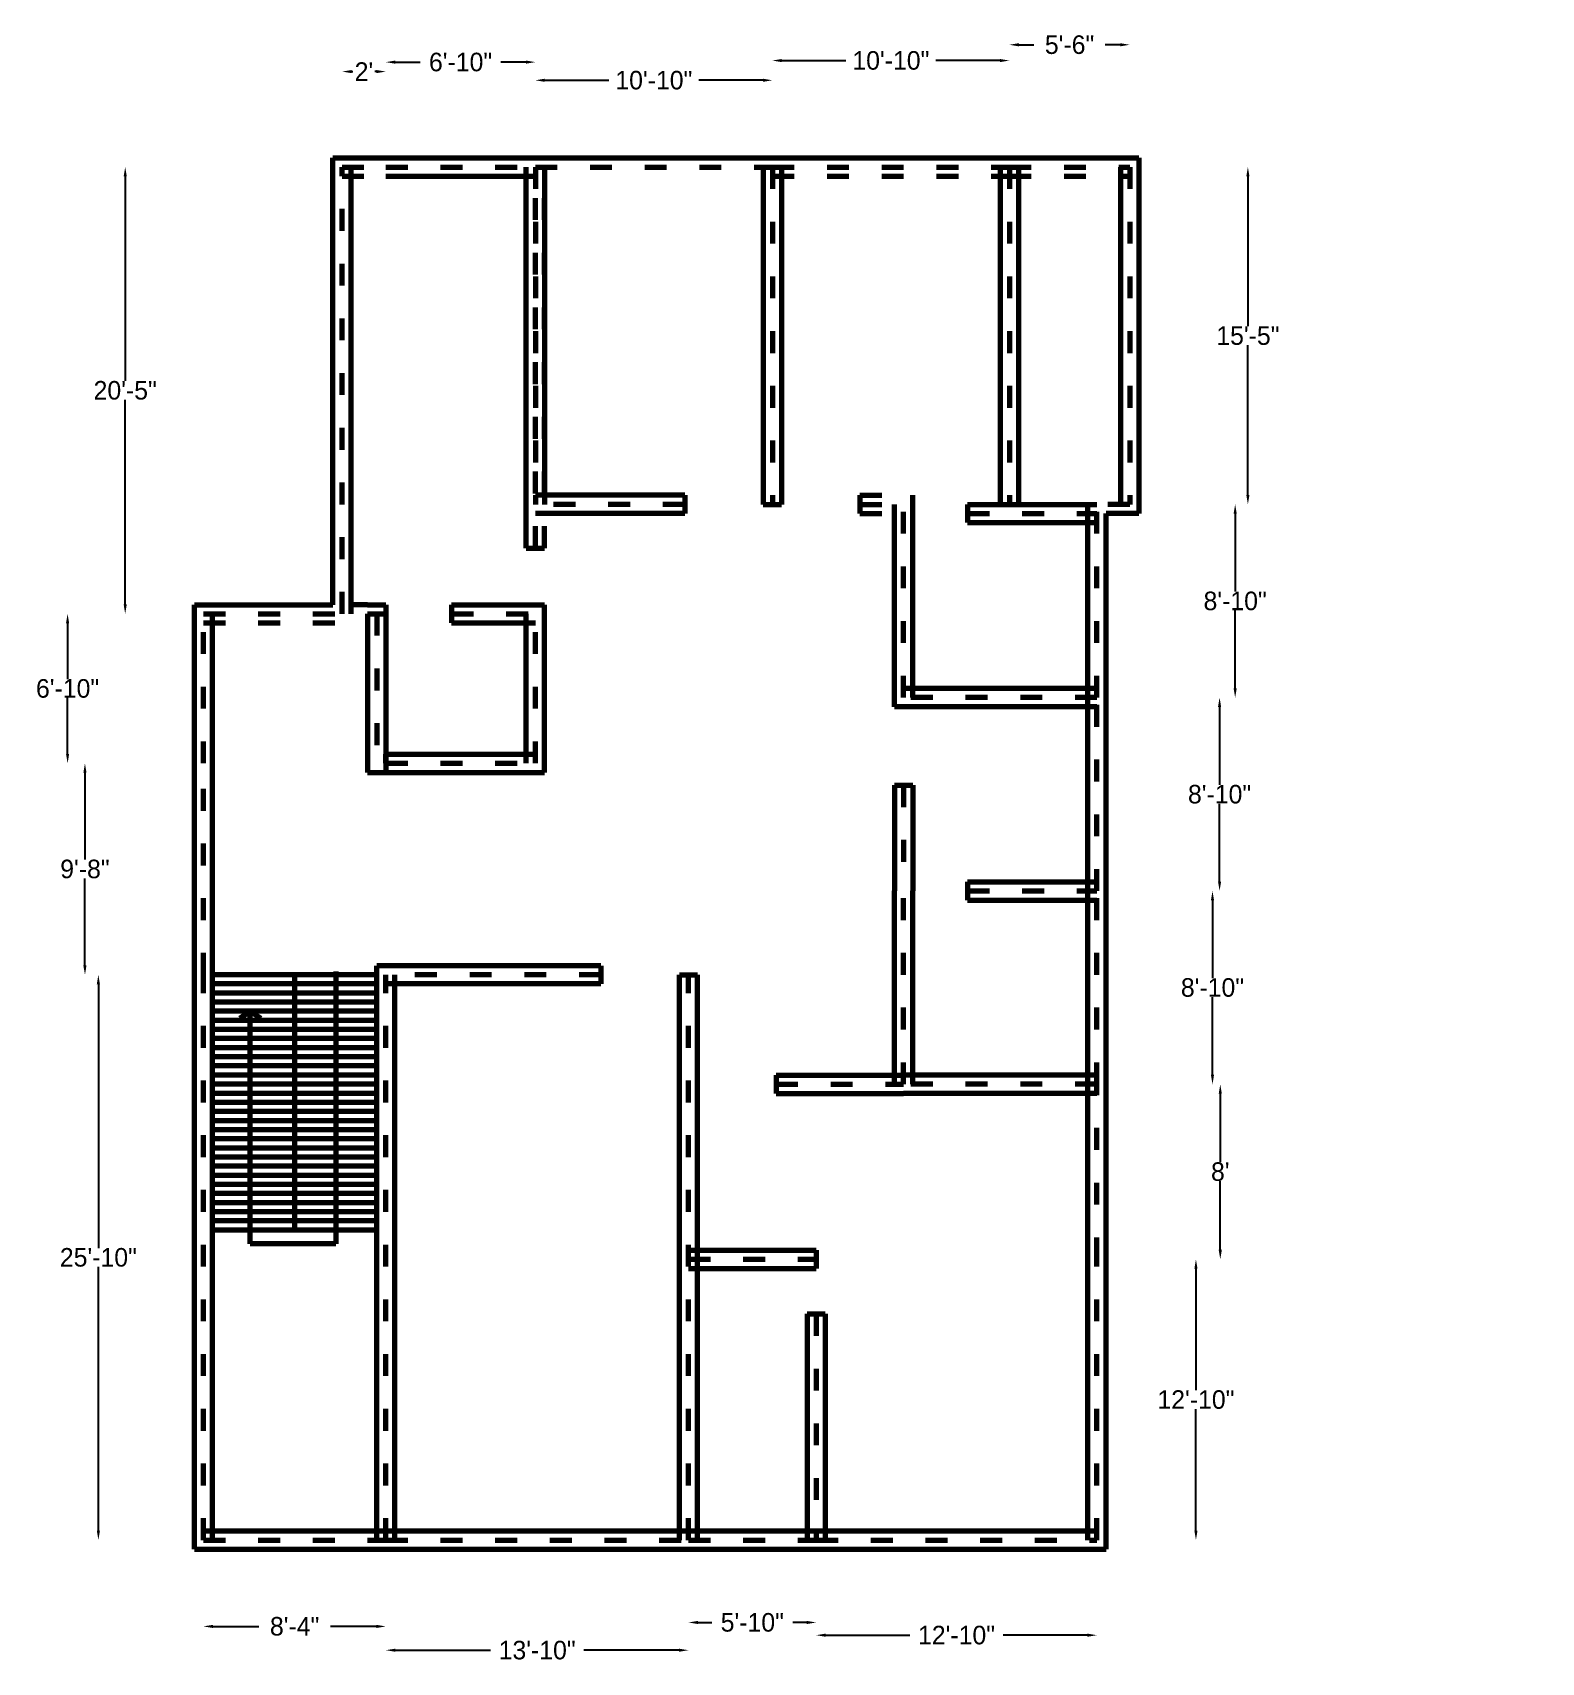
# Model space of a CAD drawing. Header units: inches. Extents: x -88 to 1567, y -54 to 873.
# Drawn here: x -88 to 740, y -54 to 839 of the extents above; entities that cross this region are included whole.
import ezdxf

# ---------------------------------------------------------------- set-up
doc = ezdxf.new("R2010")
doc.units = ezdxf.units.IN
doc.header["$MEASUREMENT"] = 0
doc.linetypes.add('ACAD_ISO03W100', pattern=[30, 12, -18])
doc.dimstyles.get("Standard").update_dxf_attribs({"dimtxt": 10.18, "dimasz": 5.18, "dimexe": 0.18, "dimexo": 0.0625, "dimgap": 0.09, "dimtad": 0, "dimtih": 1, "dimtoh": 1, "dimdec": 0, "dimzin": 0, "dimdsep": 46, "dimlunit": 3, "dimtxsty": 'Standard', "dimcen": 0.09, "dimse1": 1, "dimse2": 1, "dimadec": 0, "dimazin": 0, "dimtfac": 1, "dimtdec": 0, "dimtofl": 0, "dimtmove": 0, "dimatfit": 3, "dimfxl": 1, "dimtolj": 1, "dimtzin": 0, "dimarcsym": 0})

# ---------------------------------------------------------------- blocks, each defined once
blk = doc.blocks.new('*D2')
at = {"color": 0, "linetype": 'Continuous', "lineweight": -2}
for p, q in [((11.4, -34.61), (36.62, -34.61)), ((101.04, -34.61), (75.82, -34.61))]:
    blk.add_line(p, q, dxfattribs=at)
at = {"color": 0, "linetype": 'ACAD_ISO03W100', "lineweight": 100}
for points in [[(11.4, -33.75), (11.4, -35.48), (6.22, -34.61)], [(101.04, -33.75), (101.04, -35.48), (106.22, -34.61)]]:
    blk.add_solid(points, dxfattribs=at)
at = {"layer": 'Defpoints', "color": 0, "linetype": 'ACAD_ISO03W100', "lineweight": 100}
for p in [(6.22, 12.72), (106.22, 12.72), (106.22, -34.61)]:
    blk.add_point(p, dxfattribs=at)
at = {"color": 0, "linetype": 'ACAD_ISO03W100', "lineweight": 100, "insert": (56.22, -34.61), "char_height": 10.18, "attachment_point": 5}
blk.add_mtext('\\A1;8\'-4"', dxfattribs=at)
blk = doc.blocks.new('*D3')
at = {"color": 0, "linetype": 'Continuous', "lineweight": -2}
for p, q in [((111.4, -47.68), (163.68, -47.68)), ((267.04, -47.68), (214.76, -47.68))]:
    blk.add_line(p, q, dxfattribs=at)
at = {"color": 0, "linetype": 'ACAD_ISO03W100', "lineweight": 100}
for points in [[(111.4, -46.82), (111.4, -48.54), (106.22, -47.68)], [(267.04, -46.82), (267.04, -48.54), (272.22, -47.68)]]:
    blk.add_solid(points, dxfattribs=at)
at = {"layer": 'Defpoints', "color": 0, "linetype": 'ACAD_ISO03W100', "lineweight": 100}
for p in [(106.22, 12.72), (272.22, 12.72), (272.22, -47.68)]:
    blk.add_point(p, dxfattribs=at)
at = {"color": 0, "linetype": 'ACAD_ISO03W100', "lineweight": 100, "insert": (189.22, -47.68), "char_height": 10.18, "attachment_point": 5}
blk.add_mtext('\\A1;13\'-10"', dxfattribs=at)
blk = doc.blocks.new('*D4')
at = {"color": 0, "linetype": 'Continuous', "lineweight": -2}
for p, q in [((277.4, -32.46), (285.07, -32.46)), ((337.04, -32.46), (329.36, -32.46))]:
    blk.add_line(p, q, dxfattribs=at)
at = {"color": 0, "linetype": 'ACAD_ISO03W100', "lineweight": 100}
for points in [[(277.4, -31.59), (277.4, -33.32), (272.22, -32.46)], [(337.04, -31.59), (337.04, -33.32), (342.22, -32.46)]]:
    blk.add_solid(points, dxfattribs=at)
at = {"layer": 'Defpoints', "color": 0, "linetype": 'ACAD_ISO03W100', "lineweight": 100}
for p in [(272.22, 12.72), (342.22, 12.72), (342.22, -32.46)]:
    blk.add_point(p, dxfattribs=at)
at = {"color": 0, "linetype": 'ACAD_ISO03W100', "lineweight": 100, "insert": (307.22, -32.46), "char_height": 10.18, "attachment_point": 5}
blk.add_mtext('\\A1;5\'-10"', dxfattribs=at)
blk = doc.blocks.new('*D5')
at = {"color": 0, "linetype": 'Continuous', "lineweight": -2}
for p, q in [((347.4, -39.44), (393.68, -39.44)), ((491.04, -39.44), (444.76, -39.44))]:
    blk.add_line(p, q, dxfattribs=at)
at = {"color": 0, "linetype": 'ACAD_ISO03W100', "lineweight": 100}
for points in [[(347.4, -38.57), (347.4, -40.3), (342.22, -39.44)], [(491.04, -38.57), (491.04, -40.3), (496.22, -39.44)]]:
    blk.add_solid(points, dxfattribs=at)
at = {"layer": 'Defpoints', "color": 0, "linetype": 'ACAD_ISO03W100', "lineweight": 100}
for p in [(342.22, 12.72), (496.22, 12.72), (496.22, -39.44)]:
    blk.add_point(p, dxfattribs=at)
at = {"color": 0, "linetype": 'ACAD_ISO03W100', "lineweight": 100, "insert": (419.22, -39.44), "char_height": 10.18, "attachment_point": 5}
blk.add_mtext('\\A1;12\'-10"', dxfattribs=at)
blk = doc.blocks.new('*D6')
at = {"color": 0, "linetype": 'Continuous', "lineweight": -2}
for p, q in [((550.53, 161.54), (550.53, 94.9)), ((550.53, 17.9), (550.53, 84.54))]:
    blk.add_line(p, q, dxfattribs=at)
at = {"color": 0, "linetype": 'ACAD_ISO03W100', "lineweight": 100}
for points in [[(549.66, 161.54), (551.39, 161.54), (550.53, 166.72)], [(549.66, 17.9), (551.39, 17.9), (550.53, 12.72)]]:
    blk.add_solid(points, dxfattribs=at)
at = {"layer": 'Defpoints', "color": 0, "linetype": 'ACAD_ISO03W100', "lineweight": 100}
for p in [(496.22, 166.72), (550.53, 166.72), (496.22, 12.72)]:
    blk.add_point(p, dxfattribs=at)
at = {"color": 0, "linetype": 'ACAD_ISO03W100', "lineweight": 100, "insert": (550.53, 89.72), "char_height": 10.18, "attachment_point": 5}
blk.add_mtext('\\A1;12\'-10"', dxfattribs=at)
blk = doc.blocks.new('*D7')
at = {"color": 0, "linetype": 'Continuous', "lineweight": -2}
for p, q in [((563.87, 257.54), (563.87, 219.9)), ((563.87, 171.9), (563.87, 209.54))]:
    blk.add_line(p, q, dxfattribs=at)
at = {"color": 0, "linetype": 'ACAD_ISO03W100', "lineweight": 100}
for points in [[(563, 257.54), (564.73, 257.54), (563.87, 262.72)], [(563, 171.9), (564.73, 171.9), (563.87, 166.72)]]:
    blk.add_solid(points, dxfattribs=at)
at = {"layer": 'Defpoints', "color": 0, "linetype": 'ACAD_ISO03W100', "lineweight": 100}
for p in [(496.22, 262.72), (563.87, 262.72), (496.22, 166.72)]:
    blk.add_point(p, dxfattribs=at)
at = {"color": 0, "linetype": 'ACAD_ISO03W100', "lineweight": 100, "insert": (563.87, 214.72), "char_height": 10.18, "attachment_point": 5}
blk.add_mtext("\\A1;8'", dxfattribs=at)
blk = doc.blocks.new('*D8')
at = {"color": 0, "linetype": 'Continuous', "lineweight": -2}
for p, q in [((559.6, 363.54), (559.6, 320.9)), ((559.6, 267.9), (559.6, 310.54))]:
    blk.add_line(p, q, dxfattribs=at)
at = {"color": 0, "linetype": 'ACAD_ISO03W100', "lineweight": 100}
for points in [[(558.73, 363.54), (560.46, 363.54), (559.6, 368.72)], [(558.73, 267.9), (560.46, 267.9), (559.6, 262.72)]]:
    blk.add_solid(points, dxfattribs=at)
at = {"layer": 'Defpoints', "color": 0, "linetype": 'ACAD_ISO03W100', "lineweight": 100}
for p in [(496.22, 368.72), (559.6, 368.72), (496.22, 262.72)]:
    blk.add_point(p, dxfattribs=at)
at = {"color": 0, "linetype": 'ACAD_ISO03W100', "lineweight": 100, "insert": (559.6, 315.72), "char_height": 10.18, "attachment_point": 5}
blk.add_mtext('\\A1;8\'-10"', dxfattribs=at)
blk = doc.blocks.new('*D9')
at = {"color": 0, "linetype": 'Continuous', "lineweight": -2}
for p, q in [((563.49, 469.54), (563.49, 426.9)), ((563.49, 373.9), (563.49, 416.54))]:
    blk.add_line(p, q, dxfattribs=at)
at = {"color": 0, "linetype": 'ACAD_ISO03W100', "lineweight": 100}
for points in [[(562.62, 469.54), (564.35, 469.54), (563.49, 474.72)], [(562.62, 373.9), (564.35, 373.9), (563.49, 368.72)]]:
    blk.add_solid(points, dxfattribs=at)
at = {"layer": 'Defpoints', "color": 0, "linetype": 'ACAD_ISO03W100', "lineweight": 100}
for p in [(496.22, 474.72), (563.49, 474.72), (496.22, 368.72)]:
    blk.add_point(p, dxfattribs=at)
at = {"color": 0, "linetype": 'ACAD_ISO03W100', "lineweight": 100, "insert": (563.49, 421.72), "char_height": 10.18, "attachment_point": 5}
blk.add_mtext('\\A1;8\'-10"', dxfattribs=at)
blk = doc.blocks.new('*D10')
at = {"color": 0, "linetype": 'Continuous', "lineweight": -2}
for p, q in [((572.03, 575.54), (572.03, 532.9)), ((572.03, 479.9), (572.03, 522.54))]:
    blk.add_line(p, q, dxfattribs=at)
at = {"color": 0, "linetype": 'ACAD_ISO03W100', "lineweight": 100}
for points in [[(571.17, 575.54), (572.89, 575.54), (572.03, 580.72)], [(571.17, 479.9), (572.89, 479.9), (572.03, 474.72)]]:
    blk.add_solid(points, dxfattribs=at)
at = {"layer": 'Defpoints', "color": 0, "linetype": 'ACAD_ISO03W100', "lineweight": 100}
for p in [(496.22, 580.72), (572.03, 580.72), (496.22, 474.72)]:
    blk.add_point(p, dxfattribs=at)
at = {"color": 0, "linetype": 'ACAD_ISO03W100', "lineweight": 100, "insert": (572.03, 527.72), "char_height": 10.18, "attachment_point": 5}
blk.add_mtext('\\A1;8\'-10"', dxfattribs=at)
blk = doc.blocks.new('*D11')
at = {"color": 0, "linetype": 'Continuous', "lineweight": -2}
for p, q in [((579.02, 760.54), (579.02, 678.4)), ((579.02, 585.9), (579.02, 668.04))]:
    blk.add_line(p, q, dxfattribs=at)
at = {"color": 0, "linetype": 'ACAD_ISO03W100', "lineweight": 100}
for points in [[(578.16, 760.54), (579.88, 760.54), (579.02, 765.72)], [(578.16, 585.9), (579.88, 585.9), (579.02, 580.72)]]:
    blk.add_solid(points, dxfattribs=at)
at = {"layer": 'Defpoints', "color": 0, "linetype": 'ACAD_ISO03W100', "lineweight": 100}
for p in [(514.22, 765.72), (579.02, 765.72), (514.22, 580.72)]:
    blk.add_point(p, dxfattribs=at)
at = {"color": 0, "linetype": 'ACAD_ISO03W100', "lineweight": 100, "insert": (579.02, 673.22), "char_height": 10.18, "attachment_point": 5}
blk.add_mtext('\\A1;15\'-5"', dxfattribs=at)
blk = doc.blocks.new('*D12')
at = {"color": 0, "linetype": 'Continuous', "lineweight": -2}
for p, q in [((-51.42, 317.54), (-51.42, 172.9)), ((-51.42, 17.9), (-51.42, 162.54))]:
    blk.add_line(p, q, dxfattribs=at)
at = {"color": 0, "linetype": 'ACAD_ISO03W100', "lineweight": 100}
for points in [[(-52.29, 317.54), (-50.56, 317.54), (-51.42, 322.72)], [(-52.29, 17.9), (-50.56, 17.9), (-51.42, 12.72)]]:
    blk.add_solid(points, dxfattribs=at)
at = {"layer": 'Defpoints', "color": 0, "linetype": 'ACAD_ISO03W100', "lineweight": 100}
for p in [(-51.42, 322.72), (6.22, 322.72), (6.22, 12.72)]:
    blk.add_point(p, dxfattribs=at)
at = {"color": 0, "linetype": 'ACAD_ISO03W100', "lineweight": 100, "insert": (-51.42, 167.72), "char_height": 10.18, "attachment_point": 5}
blk.add_mtext('\\A1;25\'-10"', dxfattribs=at)
blk = doc.blocks.new('*D13')
at = {"color": 0, "linetype": 'Continuous', "lineweight": -2}
for p, q in [((-58.79, 433.54), (-58.79, 385.9)), ((-58.79, 327.9), (-58.79, 375.54))]:
    blk.add_line(p, q, dxfattribs=at)
at = {"color": 0, "linetype": 'ACAD_ISO03W100', "lineweight": 100}
for points in [[(-59.66, 433.54), (-57.93, 433.54), (-58.79, 438.72)], [(-59.66, 327.9), (-57.93, 327.9), (-58.79, 322.72)]]:
    blk.add_solid(points, dxfattribs=at)
at = {"layer": 'Defpoints', "color": 0, "linetype": 'ACAD_ISO03W100', "lineweight": 100}
for p in [(-58.79, 438.72), (6.22, 438.72), (6.22, 322.72)]:
    blk.add_point(p, dxfattribs=at)
at = {"color": 0, "linetype": 'ACAD_ISO03W100', "lineweight": 100, "insert": (-58.79, 380.72), "char_height": 10.18, "attachment_point": 5}
blk.add_mtext('\\A1;9\'-8"', dxfattribs=at)
blk = doc.blocks.new('*D14')
at = {"color": 0, "linetype": 'Continuous', "lineweight": -2}
for p, q in [((-68.31, 515.54), (-68.31, 484.9)), ((-68.31, 443.9), (-68.31, 474.54))]:
    blk.add_line(p, q, dxfattribs=at)
at = {"color": 0, "linetype": 'ACAD_ISO03W100', "lineweight": 100}
for points in [[(-69.17, 515.54), (-67.45, 515.54), (-68.31, 520.72)], [(-69.17, 443.9), (-67.45, 443.9), (-68.31, 438.72)]]:
    blk.add_solid(points, dxfattribs=at)
at = {"layer": 'Defpoints', "color": 0, "linetype": 'ACAD_ISO03W100', "lineweight": 100}
for p in [(-68.31, 520.72), (6.22, 520.72), (6.22, 438.72)]:
    blk.add_point(p, dxfattribs=at)
at = {"color": 0, "linetype": 'ACAD_ISO03W100', "lineweight": 100, "insert": (-68.31, 479.72), "char_height": 10.18, "attachment_point": 5}
blk.add_mtext('\\A1;6\'-10"', dxfattribs=at)
blk = doc.blocks.new('*D15')
at = {"color": 0, "linetype": 'Continuous', "lineweight": -2}
for p, q in [((-36.71, 760.54), (-36.71, 648.4)), ((-36.71, 525.9), (-36.71, 638.04))]:
    blk.add_line(p, q, dxfattribs=at)
at = {"color": 0, "linetype": 'ACAD_ISO03W100', "lineweight": 100}
for points in [[(-37.57, 760.54), (-35.85, 760.54), (-36.71, 765.72)], [(-37.57, 525.9), (-35.85, 525.9), (-36.71, 520.72)]]:
    blk.add_solid(points, dxfattribs=at)
at = {"layer": 'Defpoints', "color": 0, "linetype": 'ACAD_ISO03W100', "lineweight": 100}
for p in [(-36.71, 765.72), (82.22, 765.72), (82.22, 520.72)]:
    blk.add_point(p, dxfattribs=at)
at = {"color": 0, "linetype": 'ACAD_ISO03W100', "lineweight": 100, "insert": (-36.71, 643.22), "char_height": 10.18, "attachment_point": 5}
blk.add_mtext('\\A1;20\'-5"', dxfattribs=at)
blk = doc.blocks.new('*D16')
at = {"color": 0, "linetype": 'Continuous', "lineweight": -2}
for p, q in [((87.4, 818.07), (88.19, 818.07)), ((101.04, 818.07), (100.25, 818.07))]:
    blk.add_line(p, q, dxfattribs=at)
at = {"color": 0, "linetype": 'ACAD_ISO03W100', "lineweight": 100}
for points in [[(87.4, 818.93), (87.4, 817.21), (82.22, 818.07)], [(101.04, 818.93), (101.04, 817.21), (106.22, 818.07)]]:
    blk.add_solid(points, dxfattribs=at)
at = {"layer": 'Defpoints', "color": 0, "linetype": 'ACAD_ISO03W100', "lineweight": 100}
for p in [(106.22, 818.07), (82.22, 765.72), (106.22, 765.72)]:
    blk.add_point(p, dxfattribs=at)
at = {"color": 0, "linetype": 'ACAD_ISO03W100', "lineweight": 100, "insert": (94.22, 818.07), "char_height": 10.18, "attachment_point": 5}
blk.add_mtext("\\A1;2'", dxfattribs=at)
blk = doc.blocks.new('*D17')
at = {"color": 0, "linetype": 'Continuous', "lineweight": -2}
for p, q in [((111.4, 823.26), (125.07, 823.26)), ((183.04, 823.26), (169.36, 823.26))]:
    blk.add_line(p, q, dxfattribs=at)
at = {"color": 0, "linetype": 'ACAD_ISO03W100', "lineweight": 100}
for points in [[(111.4, 824.12), (111.4, 822.4), (106.22, 823.26)], [(183.04, 824.12), (183.04, 822.4), (188.22, 823.26)]]:
    blk.add_solid(points, dxfattribs=at)
at = {"layer": 'Defpoints', "color": 0, "linetype": 'ACAD_ISO03W100', "lineweight": 100}
for p in [(188.22, 823.26), (106.22, 765.72), (188.22, 765.72)]:
    blk.add_point(p, dxfattribs=at)
at = {"color": 0, "linetype": 'ACAD_ISO03W100', "lineweight": 100, "insert": (147.22, 823.26), "char_height": 10.18, "attachment_point": 5}
blk.add_mtext('\\A1;6\'-10"', dxfattribs=at)
blk = doc.blocks.new('*D18')
at = {"color": 0, "linetype": 'Continuous', "lineweight": -2}
for p, q in [((193.4, 813.31), (228.53, 813.31)), ((313.04, 813.31), (277.91, 813.31))]:
    blk.add_line(p, q, dxfattribs=at)
at = {"color": 0, "linetype": 'ACAD_ISO03W100', "lineweight": 100}
for points in [[(193.4, 814.18), (193.4, 812.45), (188.22, 813.31)], [(313.04, 814.18), (313.04, 812.45), (318.22, 813.31)]]:
    blk.add_solid(points, dxfattribs=at)
at = {"layer": 'Defpoints', "color": 0, "linetype": 'ACAD_ISO03W100', "lineweight": 100}
for p in [(318.22, 813.31), (188.22, 765.72), (318.22, 765.72)]:
    blk.add_point(p, dxfattribs=at)
at = {"color": 0, "linetype": 'ACAD_ISO03W100', "lineweight": 100, "insert": (253.22, 813.31), "char_height": 10.18, "attachment_point": 5}
blk.add_mtext('\\A1;10\'-10"', dxfattribs=at)
blk = doc.blocks.new('*D19')
at = {"color": 0, "linetype": 'Continuous', "lineweight": -2}
for p, q in [((323.4, 824.13), (358.53, 824.13)), ((443.04, 824.13), (407.91, 824.13))]:
    blk.add_line(p, q, dxfattribs=at)
at = {"color": 0, "linetype": 'ACAD_ISO03W100', "lineweight": 100}
for points in [[(323.4, 824.99), (323.4, 823.26), (318.22, 824.13)], [(443.04, 824.99), (443.04, 823.26), (448.22, 824.13)]]:
    blk.add_solid(points, dxfattribs=at)
at = {"layer": 'Defpoints', "color": 0, "linetype": 'ACAD_ISO03W100', "lineweight": 100}
for p in [(448.22, 824.13), (318.22, 765.72), (448.22, 765.72)]:
    blk.add_point(p, dxfattribs=at)
at = {"color": 0, "linetype": 'ACAD_ISO03W100', "lineweight": 100, "insert": (383.22, 824.13), "char_height": 10.18, "attachment_point": 5}
blk.add_mtext('\\A1;10\'-10"', dxfattribs=at)
blk = doc.blocks.new('*D20')
at = {"color": 0, "linetype": 'Continuous', "lineweight": -2}
for p, q in [((453.4, 832.77), (461.62, 832.77)), ((509.04, 832.77), (500.82, 832.77))]:
    blk.add_line(p, q, dxfattribs=at)
at = {"color": 0, "linetype": 'ACAD_ISO03W100', "lineweight": 100}
for points in [[(453.4, 833.64), (453.4, 831.91), (448.22, 832.77)], [(509.04, 833.64), (509.04, 831.91), (514.22, 832.77)]]:
    blk.add_solid(points, dxfattribs=at)
at = {"layer": 'Defpoints', "color": 0, "linetype": 'ACAD_ISO03W100', "lineweight": 100}
for p in [(514.22, 832.77), (448.22, 765.72), (514.22, 765.72)]:
    blk.add_point(p, dxfattribs=at)
at = {"color": 0, "linetype": 'ACAD_ISO03W100', "lineweight": 100, "insert": (481.22, 832.77), "char_height": 10.18, "attachment_point": 5}
blk.add_mtext('\\A1;5\'-6"', dxfattribs=at)
blk = doc.blocks.new('*D53')
at = {"color": 0, "linetype": 'Continuous', "lineweight": -2}
for p, q in [((1541.3, 609.22), (1541.3, 566.58)), ((1541.3, 513.58), (1541.3, 556.22))]:
    blk.add_line(p, q, dxfattribs=at)
at = {"color": 0, "linetype": 'ACAD_ISO03W100', "lineweight": 100}
for points in [[(1540.43, 609.22), (1542.16, 609.22), (1541.3, 614.4)], [(1540.43, 513.58), (1542.16, 513.58), (1541.3, 508.4)]]:
    blk.add_solid(points, dxfattribs=at)
at = {"layer": 'Defpoints', "color": 0, "linetype": 'ACAD_ISO03W100', "lineweight": 100}
for p in [(496.22, 614.4), (1541.3, 614.4), (1465.48, 508.4)]:
    blk.add_point(p, dxfattribs=at)
at = {"color": 0, "linetype": 'ACAD_ISO03W100', "lineweight": 100, "insert": (1541.3, 561.4), "char_height": 10.18, "attachment_point": 5}
blk.add_mtext('\\A1;8\'-10"', dxfattribs=at)
blk = doc.blocks.new('*D57')
at = {"color": 0, "linetype": 'Continuous', "lineweight": -2}
for p, q in [((900.96, 549.22), (900.96, 518.58)), ((900.96, 477.58), (900.96, 508.22))]:
    blk.add_line(p, q, dxfattribs=at)
at = {"color": 0, "linetype": 'ACAD_ISO03W100', "lineweight": 100}
for points in [[(900.09, 549.22), (901.82, 549.22), (900.96, 554.4)], [(900.09, 477.58), (901.82, 477.58), (900.96, 472.4)]]:
    blk.add_solid(points, dxfattribs=at)
at = {"layer": 'Defpoints', "color": 0, "linetype": 'ACAD_ISO03W100', "lineweight": 100}
for p in [(6.22, 554.4), (900.96, 554.4), (975.48, 472.4)]:
    blk.add_point(p, dxfattribs=at)
at = {"color": 0, "linetype": 'ACAD_ISO03W100', "lineweight": 100, "insert": (900.96, 513.4), "char_height": 10.18, "attachment_point": 5}
blk.add_mtext('\\A1;6\'-10"', dxfattribs=at)

msp = doc.modelspace()

# ---------------------------------------------------------------- linework, layer by layer
at = {"linetype": 'Continuous', "lineweight": 100}
for p, q in [((77.22, 525.72), (77.22, 770.72)), ((77.22, 770.72), (106.22, 770.72)), ((106.22, 770.72), (188.22, 770.72)), ((188.22, 770.72), (318.22, 770.72)), ((318.22, 770.72), (448.22, 770.72)), ((448.22, 770.72), (519.22, 770.72)), ((519.22, 770.72), (519.22, 575.72)), ((87.22, 520.72), (87.22, 765.72)), ((106.22, 760.72), (188.22, 760.72)), ((183.22, 556.72), (183.22, 765.72)), ((193.22, 765.72), (193.22, 580.72)), ((313.22, 765.72), (313.22, 580.72)), ((323.22, 765.72), (323.22, 580.72)), ((443.22, 765.72), (443.22, 580.72)), ((453.22, 765.72), (453.22, 580.72)), ((509.22, 765.72), (509.22, 580.72)), ((270.22, 585.72), (188.22, 585.72)), ((270.22, 585.72), (270.22, 575.72)), ((366.22, 585.72), (366.22, 575.72)), ((395.22, 474.72), (395.22, 585.72)), ((270.22, 575.72), (188.22, 575.72)), ((313.22, 580.72), (323.22, 580.72)), ((385.22, 469.72), (385.22, 580.72)), ((425.22, 580.72), (496.22, 580.72)), ((425.22, 580.72), (425.22, 570.72)), ((491.22, 474.72), (491.22, 580.72)), ((519.22, 575.72), (501.22, 575.72)), ((501.22, 474.72), (501.22, 575.72)), ((425.22, 570.72), (496.22, 570.72)), ((183.22, 556.72), (193.22, 556.72)), ((1.22, 438.72), (1.22, 525.72)), ((1.22, 525.72), (77.22, 525.72)), ((11.22, 438.72), (11.22, 520.72)), ((96.22, 525.72), (87.22, 525.72)), ((96.22, 525.72), (106.22, 525.72)), ((96.22, 520.72), (96.22, 433.72)), ((106.22, 525.72), (106.22, 520.72)), ((106.22, 520.72), (106.22, 438.72)), ((142.22, 525.72), (193.22, 525.72)), ((142.22, 525.72), (142.22, 515.72)), ((183.22, 438.72), (183.22, 520.72)), ((193.22, 438.72), (193.22, 525.72)), ((142.22, 515.72), (188.22, 515.72)), ((496.22, 479.72), (390.22, 479.72)), ((491.22, 368.72), (491.22, 474.72)), ((501.22, 368.72), (501.22, 474.72)), ((496.22, 469.72), (385.22, 469.72)), ((1.22, 322.72), (1.22, 438.72)), ((11.22, 322.72), (11.22, 438.72)), ((106.22, 443.72), (188.22, 443.72)), ((193.22, 433.72), (193.22, 438.72)), ((96.22, 433.72), (188.22, 433.72)), ((188.22, 433.72), (193.22, 433.72)), ((385.22, 426.72), (385.22, 368.72)), ((385.22, 426.72), (395.22, 426.72)), ((395.22, 426.72), (395.22, 368.72)), ((385.22, 262.72), (385.22, 368.72)), ((395.22, 262.72), (395.22, 368.72)), ((425.22, 373.72), (496.22, 373.72)), ((425.22, 373.72), (425.22, 363.72)), ((491.22, 262.72), (491.22, 368.72)), ((501.22, 262.72), (501.22, 368.72)), ((425.22, 363.72), (496.22, 363.72)), ((1.22, 7.72), (1.22, 322.72)), ((11.22, 12.72), (11.22, 322.72)), ((101.22, 322.72), (11.22, 322.72)), ((56.22, 322.72), (56.22, 182.72)), ((78.77, 324.56), (78.77, 175.21)), ((101.22, 12.72), (101.22, 327.72)), ((224.22, 327.72), (101.22, 327.72)), ((111.22, 12.72), (111.22, 322.72)), ((224.22, 327.72), (224.22, 317.72)), ((267.22, 12.72), (267.22, 322.72)), ((267.22, 322.72), (277.22, 322.72)), ((277.22, 12.72), (277.22, 322.72)), ((101.22, 317.72), (11.22, 317.72)), ((224.22, 317.72), (106.22, 317.72)), ((101.22, 312.72), (11.22, 312.72)), ((101.22, 307.72), (11.22, 307.72)), ((101.22, 302.72), (11.22, 302.72)), ((101.22, 297.72), (11.22, 297.72)), ((31.9, 302.72), (26.1, 298.77)), ((31.9, 175.21), (31.9, 302.72)), ((31.9, 302.72), (37.72, 298.89)), ((101.22, 292.72), (11.22, 292.72)), ((101.22, 287.72), (11.22, 287.72)), ((56.22, 287.72), (56.22, 287.72)), ((101.22, 282.72), (11.22, 282.72)), ((101.22, 277.72), (11.22, 277.72)), ((101.22, 272.72), (11.22, 272.72)), ((101.22, 267.72), (11.22, 267.72)), ((101.22, 262.72), (11.22, 262.72)), ((267.22, 12.72), (267.22, 262.72)), ((277.22, 12.72), (277.22, 262.72)), ((320.22, 267.72), (390.22, 267.72)), ((320.22, 267.72), (320.22, 257.72)), ((496.22, 267.72), (390.22, 267.72)), ((491.22, 166.72), (491.22, 262.72)), ((501.22, 166.72), (501.22, 262.72)), ((101.22, 257.72), (11.22, 257.72)), ((101.22, 252.72), (11.22, 252.72)), ((320.22, 257.72), (390.22, 257.72)), ((496.22, 257.72), (390.22, 257.72)), ((101.22, 247.72), (11.22, 247.72)), ((101.22, 242.72), (11.22, 242.72)), ((101.22, 237.72), (11.22, 237.72)), ((101.22, 232.72), (11.22, 232.72)), ((101.22, 227.72), (11.22, 227.72)), ((101.22, 222.72), (11.22, 222.72)), ((101.22, 217.72), (11.22, 217.72)), ((101.22, 212.72), (11.22, 212.72)), ((101.22, 207.72), (11.22, 207.72)), ((101.22, 202.72), (11.22, 202.72)), ((101.22, 197.72), (11.22, 197.72)), ((101.22, 192.72), (11.22, 192.72)), ((101.22, 187.72), (11.22, 187.72)), ((101.22, 182.72), (11.22, 182.72)), ((78.77, 175.21), (31.9, 175.21)), ((272.22, 171.72), (342.22, 171.72)), ((342.22, 171.72), (342.22, 166.72)), ((272.22, 161.72), (342.22, 161.72)), ((342.22, 166.72), (342.22, 161.72)), ((491.22, 12.72), (491.22, 166.72)), ((501.22, 7.72), (501.22, 166.72)), ((337.22, 136.72), (337.22, 12.72)), ((337.22, 136.72), (347.22, 136.72)), ((347.22, 136.72), (347.22, 12.72)), ((6.22, 17.72), (106.22, 17.72)), ((106.22, 17.72), (272.22, 17.72)), ((272.22, 17.72), (342.22, 17.72)), ((342.22, 17.72), (496.22, 17.72)), ((1.22, 7.72), (106.22, 7.72)), ((106.22, 7.72), (272.22, 7.72)), ((272.22, 7.72), (342.22, 7.72)), ((342.22, 7.72), (501.22, 7.72))]:
    msp.add_line(p, q, dxfattribs=at)
at = {"linetype": 'ACAD_ISO03W100', "lineweight": 100}
for p, q in [((106.22, 770.72), (188.22, 770.72)), ((82.22, 520.72), (82.22, 765.72)), ((82.22, 765.72), (106.22, 765.72)), ((82.22, 760.72), (106.22, 760.72)), ((106.22, 765.72), (188.22, 765.72)), ((188.22, 765.72), (318.22, 765.72)), ((188.22, 556.72), (188.22, 765.72)), ((188.22, 765.72), (188.22, 600.72)), ((188.22, 765.72), (188.22, 580.72)), ((193.22, 556.72), (193.22, 765.72)), ((318.22, 765.72), (448.22, 765.72)), ((318.22, 765.72), (318.22, 580.72)), ((318.22, 760.72), (448.22, 760.72)), ((448.22, 765.72), (514.22, 765.72)), ((448.22, 765.72), (448.22, 580.72)), ((448.22, 760.72), (514.22, 760.72)), ((514.22, 765.72), (514.22, 580.72)), ((366.22, 585.72), (395.22, 585.72)), ((270.22, 580.72), (188.22, 580.72)), ((366.22, 580.72), (390.22, 580.72)), ((366.22, 575.72), (390.22, 575.72)), ((390.22, 474.72), (390.22, 580.72)), ((425.22, 575.72), (496.22, 575.72)), ((496.22, 474.72), (496.22, 580.72)), ((514.22, 580.72), (496.22, 580.72)), ((6.22, 438.72), (6.22, 520.72)), ((6.22, 520.72), (82.22, 520.72)), ((6.22, 520.72), (96.22, 520.72)), ((96.22, 520.72), (106.22, 520.72)), ((101.22, 520.72), (101.22, 438.72)), ((106.22, 520.72), (106.22, 438.72)), ((106.22, 520.72), (106.22, 438.72)), ((106.22, 520.72), (106.22, 438.72)), ((142.22, 520.72), (188.22, 520.72)), ((188.22, 438.72), (188.22, 520.72)), ((6.22, 515.72), (96.22, 515.72)), ((496.22, 474.72), (390.22, 474.72)), ((496.22, 368.72), (496.22, 474.72)), ((501.22, 368.72), (501.22, 474.72)), ((6.22, 322.72), (6.22, 438.72)), ((106.22, 438.72), (106.22, 443.72)), ((106.22, 443.72), (106.22, 438.72)), ((106.22, 438.72), (106.22, 433.72)), ((106.22, 438.72), (188.22, 438.72)), ((390.22, 426.72), (390.22, 368.72)), ((390.22, 262.72), (390.22, 368.72)), ((425.22, 368.72), (496.22, 368.72)), ((496.22, 262.72), (496.22, 368.72)), ((6.22, 12.72), (6.22, 322.72)), ((106.22, 12.72), (106.22, 322.72)), ((224.22, 322.72), (106.22, 322.72)), ((272.22, 12.72), (272.22, 322.72)), ((272.22, 12.72), (272.22, 262.72)), ((320.22, 262.72), (390.22, 262.72)), ((496.22, 262.72), (390.22, 262.72)), ((496.22, 166.72), (496.22, 262.72)), ((272.22, 12.72), (272.22, 166.72)), ((272.22, 166.72), (342.22, 166.72)), ((496.22, 12.72), (496.22, 166.72)), ((342.22, 136.72), (342.22, 12.72)), ((6.22, 12.72), (106.22, 12.72)), ((106.22, 12.72), (272.22, 12.72)), ((272.22, 12.72), (342.22, 12.72)), ((342.22, 12.72), (496.22, 12.72))]:
    msp.add_line(p, q, dxfattribs=at)

# ---------------------------------------------------------------- dimensions: what is measured, and where the dimension line sits
for base, p1, p2, picture, middle in [((514.22, 832.77), (448.22, 765.72), (514.22, 765.72), '*D20', (481.22, 832.77)), ((106.22, 818.07), (82.22, 765.72), (106.22, 765.72), '*D16', (94.22, 818.07)), ((188.22, 823.26), (106.22, 765.72), (188.22, 765.72), '*D17', (147.22, 823.26)), ((448.22, 824.13), (318.22, 765.72), (448.22, 765.72), '*D19', (383.22, 824.13)), ((318.22, 813.31), (188.22, 765.72), (318.22, 765.72), '*D18', (253.22, 813.31)), ((106.22, -34.61), (6.22, 12.72), (106.22, 12.72), '*D2', (56.22, -34.61)), ((272.22, -47.68), (106.22, 12.72), (272.22, 12.72), '*D3', (189.22, -47.68)), ((342.22, -32.46), (272.22, 12.72), (342.22, 12.72), '*D4', (307.22, -32.46)), ((496.22, -39.44), (342.22, 12.72), (496.22, 12.72), '*D5', (419.22, -39.44))]:
    dim = msp.add_linear_dim(base=base, p1=p1, p2=p2, dimstyle='Standard', dxfattribs=at)
    dim.commit()
    dim.dimension.update_dxf_attribs({"geometry": picture, "text_midpoint": middle})
for base, p1, p2, picture, middle in [((-36.71, 765.72), (82.22, 520.72), (82.22, 765.72), '*D15', (-36.71, 643.22)), ((579.02, 765.72), (514.22, 580.72), (514.22, 765.72), '*D11', (579.02, 673.22)), ((1541.3, 614.4), (1465.48, 508.4), (496.22, 614.4), '*D53', (1541.3, 561.4)), ((572.03, 580.72), (496.22, 474.72), (496.22, 580.72), '*D10', (572.03, 527.72)), ((900.96, 554.4), (975.48, 472.4), (6.22, 554.4), '*D57', (900.96, 513.4)), ((-68.31, 520.72), (6.22, 438.72), (6.22, 520.72), '*D14', (-68.31, 479.72)), ((563.49, 474.72), (496.22, 368.72), (496.22, 474.72), '*D9', (563.49, 421.72)), ((-58.79, 438.72), (6.22, 322.72), (6.22, 438.72), '*D13', (-58.79, 380.72)), ((559.6, 368.72), (496.22, 262.72), (496.22, 368.72), '*D8', (559.6, 315.72)), ((-51.42, 322.72), (6.22, 12.72), (6.22, 322.72), '*D12', (-51.42, 167.72)), ((563.87, 262.72), (496.22, 166.72), (496.22, 262.72), '*D7', (563.87, 214.72)), ((550.53, 166.72), (496.22, 12.72), (496.22, 166.72), '*D6', (550.53, 89.72))]:
    dim = msp.add_linear_dim(base=base, p1=p1, p2=p2, angle=90, dimstyle='Standard', dxfattribs=at)
    dim.commit()
    dim.dimension.update_dxf_attribs({"geometry": picture, "text_midpoint": middle})

doc.saveas('drawing.dxf')
